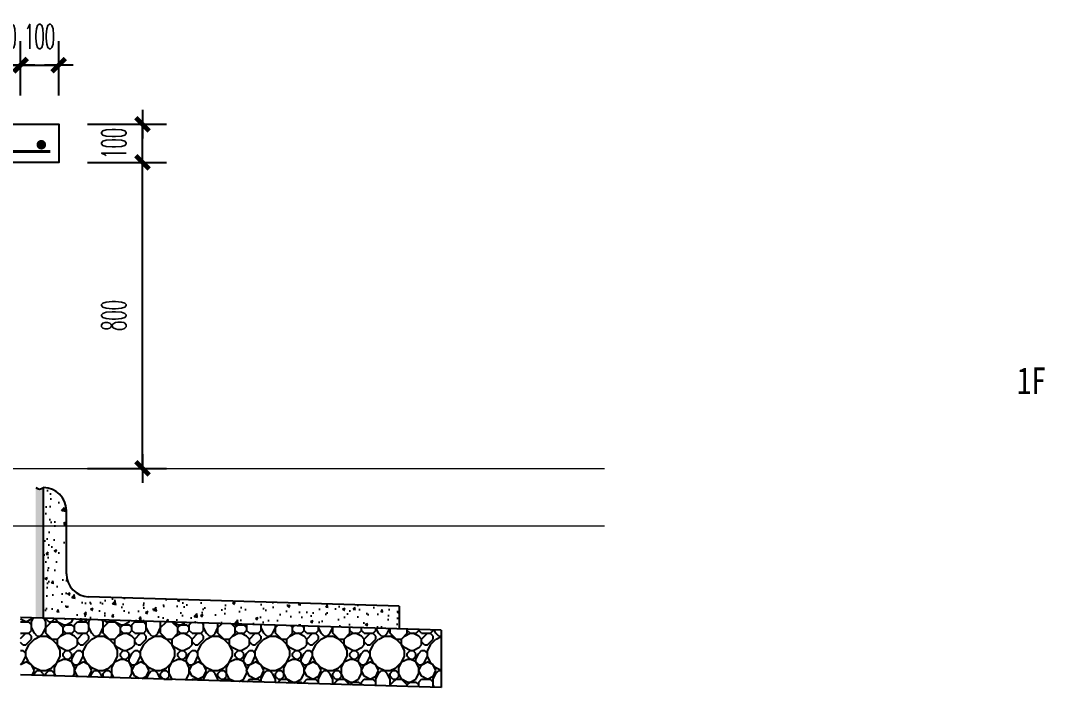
# Model space of a CAD drawing. Extents: x 169490 to 7584583, y -2399407 to 1374371.
# Drawn here: x 775145 to 777823, y 471352 to 473096 of the extents above; entities that cross this region are included whole.
import ezdxf

# ---------------------------------------------------------------- set-up
doc = ezdxf.new("R2010")
doc.units = 0
doc.header["$LTSCALE"] = 100
doc.linetypes.add('ACAD_ISO10W100', pattern=[18.5, 12, -3, 0.5, -3])
doc.linetypes.add('DOTE', pattern=[2.42, 2, -0.2, 0.02, -0.2])
doc.layers.get('0').update_dxf_attribs({"linetype": 'CONTINUOUS'})
doc.layers.get('DEFPOINTS').update_dxf_attribs({"linetype": 'CONTINUOUS'})
for name, color, linetype, lineweight in [('3-大样填充', 8, 'CONTINUOUS', 9), ('DOTE', 147, 'DOTE', 15), ('rein', 10, 'CONTINUOUS', 18)]:
    doc.layers.add(name, color=color, linetype=linetype, lineweight=lineweight)
for name, color, linetype in [('A-LM-HA(填充)', 8, 'CONTINUOUS'), ('A-TEXT(房间)', 243, 'CONTINUOUS'), ('A-WA-M(面层)', 43, 'CONTINUOUS'), ('S-DETL-RBAR', 1, 'CONTINUOUS'), ('TEXT', 7, 'CONTINUOUS'), ('WALL', 7, 'CONTINUOUS'), ('尺寸标注', 3, 'CONTINUOUS')]:
    doc.layers.add(name, color=color, linetype=linetype)
doc.styles.add('DIM_FONT_T3', font='SIMPLEX', dxfattribs={"width": 0.494118, "bigfont": 'GBCBIG'})
doc.styles.add('TSSD_REIN', font='tssdeng.shx', dxfattribs={"width": 0.7, "bigfont": 'hztxt.shx'})
doc.styles.add('黑体', font='simhei.ttf', dxfattribs={"width": 0.7})
doc.dimstyles.new('DIMN100$TCH&&25', dxfattribs={"dimtxt": 63.75, "dimasz": 0.25, "dimexe": 62.5, "dimexo": 75, "dimgap": 43.125, "dimtad": 1, "dimdec": 0, "dimzin": 0, "dimdsep": 46, "dimtxsty": 'DIM_FONT_T3', "dimblk": '_DIMX', "dimcen": 0.09, "dimclrt": 7, "dimadec": 0, "dimazin": 0, "dimtfac": 1, "dimtdec": 0, "dimtix": 1, "dimtmove": 2, "dimatfit": 3, "dimldrblk": '_DIMX', "dimfxl": 10, "dimtolj": 1, "dimtzin": 0, "dimarcsym": 0})

# ---------------------------------------------------------------- blocks, each defined once
blk = doc.blocks.new('_DIMX')
blk.add_line((-150, 0), (150, 0))
at = {"const_width": 50}
blk.add_lwpolyline([(-70, -70), (70, 70)], dxfattribs=at)
blk = doc.blocks.new('*D384')
at = {"layer": 'DEFPOINTS', "color": 0, "transparency": 16777216}
for p in [(775245.4, 472824.8), (775464.5, 472824.8), (775245.4, 472725.1)]:
    blk.add_point(p, dxfattribs=at)
at = {"layer": '尺寸标注', "color": 0, "lineweight": -2, "transparency": 16777216}
for p, q in [((775320.4, 472824.8), (775527, 472824.8)), ((775464.5, 472825), (775464.5, 472825.3)), ((775464.5, 472725.1), (775464.5, 472824.8)), ((775320.4, 472725.1), (775527, 472725.1)), ((775464.5, 472724.8), (775464.5, 472724.6))]:
    blk.add_line(p, q, dxfattribs=at)
at = {"layer": '尺寸标注', "color": 0, "lineweight": -2, "transparency": 16777216, "xscale": 0.25, "yscale": 0.25, "zscale": 0.25}
for p, rotation in [((775464.5, 472824.8), 270), ((775464.5, 472725.1), 90)]:
    blk.add_blockref('_DIMX', p, dxfattribs=dict(at, rotation=rotation))
at = {"layer": '尺寸标注', "color": 7, "transparency": 16777216, "insert": (775389.5, 472774.9), "char_height": 63.75, "attachment_point": 5, "rotation": 90, "style": 'DIM_FONT_T3'}
blk.add_mtext('\\A1;100', dxfattribs=at)
blk = doc.blocks.new('*D385')
at = {"layer": 'DEFPOINTS', "color": 0, "transparency": 16777216}
for p in [(775245.4, 472725.1), (775464.5, 472725.1), (775245.4, 471924.8)]:
    blk.add_point(p, dxfattribs=at)
at = {"layer": '尺寸标注', "color": 0, "lineweight": -2, "transparency": 16777216}
for p, q in [((775320.4, 472725.1), (775527, 472725.1)), ((775464.5, 471925), (775464.5, 472724.8)), ((775320.4, 471924.8), (775527, 471924.8))]:
    blk.add_line(p, q, dxfattribs=at)
at = {"layer": '尺寸标注', "color": 0, "lineweight": -2, "transparency": 16777216, "xscale": 0.25, "yscale": 0.25, "zscale": 0.25}
for p, rotation in [((775464.5, 472725.1), 90), ((775464.5, 471924.8), 270)]:
    blk.add_blockref('_DIMX', p, dxfattribs=dict(at, rotation=rotation))
at = {"layer": '尺寸标注', "color": 7, "transparency": 16777216, "insert": (775389.5, 472324.9), "char_height": 63.75, "attachment_point": 5, "rotation": 90, "style": 'DIM_FONT_T3'}
blk.add_mtext('\\A1;800', dxfattribs=at)
blk = doc.blocks.new('*D386')
at = {"layer": 'DEFPOINTS', "color": 0, "transparency": 16777216}
for p in [(775245.4, 472979.4), (775145.4, 472824.8), (775245.4, 472824.8)]:
    blk.add_point(p, dxfattribs=at)
at = {"layer": '尺寸标注', "color": 0, "lineweight": -2, "transparency": 16777216}
for p, q in [((775145.4, 472899.8), (775145.4, 473041.9)), ((775245.4, 472899.8), (775245.4, 473041.9)), ((775145.1, 472979.4), (775144.9, 472979.4)), ((775145.4, 472979.4), (775245.4, 472979.4)), ((775245.6, 472979.4), (775245.9, 472979.4))]:
    blk.add_line(p, q, dxfattribs=at)
at = {"layer": '尺寸标注', "color": 0, "lineweight": -2, "transparency": 16777216, "xscale": 0.25, "yscale": 0.25, "zscale": 0.25}
blk.add_blockref('_DIMX', (775145.4, 472979.4), dxfattribs=at)
at = {"layer": '尺寸标注', "color": 0, "lineweight": -2, "transparency": 16777216, "xscale": 0.25, "yscale": 0.25, "zscale": 0.25, "rotation": 180}
blk.add_blockref('_DIMX', (775245.4, 472979.4), dxfattribs=at)
at = {"layer": '尺寸标注', "color": 7, "transparency": 16777216, "insert": (775195.4, 473054.4), "char_height": 63.75, "attachment_point": 5, "style": 'DIM_FONT_T3'}
blk.add_mtext('\\A1;100', dxfattribs=at)
blk = doc.blocks.new('qhhhh')
at = {"layer": 'rein', "const_width": 12.5}
for points in [[(5815546.2, -2281230.1, 1), (5815558.7, -2281230.1, 1)], [(5815656.1, -2281230.1, 1), (5815668.6, -2281230.1, 1)], [(5815767.5, -2281230.1, 1), (5815780, -2281230.1, 1)]]:
    blk.add_lwpolyline(points, format="xyb", close=True, dxfattribs=at)
at = {"layer": 'rein', "const_width": 7.5}
blk.add_lwpolyline([(5815537.5, -2281247.9), (5815797.7, -2281247.9)], dxfattribs=at)
at = {"layer": 'TEXT', "color": 7}
for p, q in [((5815414.2, -2281081.8, 0), (5815184.9, -2281081.8, 0)), ((5815546.2, -2281247.9), (5815414.2, -2281081.8, 0))]:
    blk.add_line(p, q, dxfattribs=at)
at = {"layer": 'TEXT', "color": 7, "style": 'TSSD_REIN', "width": 0.7}
for s, p in [('3%%1326', (5815259.9, -2281070.1, 3.7)), ('%%1326@200', (5815200.1, -2281159.3, 3.7))]:
    blk.add_text(s, height=62.5, dxfattribs=at).set_placement(p)
blk = doc.blocks.new('*D687')
at = {"layer": 'DEFPOINTS', "color": 0, "transparency": 16777216}
for p in [(775145.4, 472979.4), (775045.4, 472824.8), (775145.4, 472824.8)]:
    blk.add_point(p, dxfattribs=at)
at = {"layer": '尺寸标注', "color": 0, "lineweight": -2, "transparency": 16777216}
for p, q in [((775045.4, 472899.8), (775045.4, 473041.9)), ((775145.4, 472899.8), (775145.4, 473041.9)), ((775045.1, 472979.4), (775044.9, 472979.4)), ((775045.4, 472979.4), (775145.4, 472979.4)), ((775145.6, 472979.4), (775145.9, 472979.4))]:
    blk.add_line(p, q, dxfattribs=at)
at = {"layer": '尺寸标注', "color": 0, "lineweight": -2, "transparency": 16777216, "xscale": 0.25, "yscale": 0.25, "zscale": 0.25}
blk.add_blockref('_DIMX', (775045.4, 472979.4), dxfattribs=at)
at = {"layer": '尺寸标注', "color": 0, "lineweight": -2, "transparency": 16777216, "xscale": 0.25, "yscale": 0.25, "zscale": 0.25, "rotation": 180}
blk.add_blockref('_DIMX', (775145.4, 472979.4), dxfattribs=at)
at = {"layer": '尺寸标注', "color": 7, "transparency": 16777216, "insert": (775095.4, 473054.4), "char_height": 63.75, "attachment_point": 5, "style": 'DIM_FONT_T3'}
blk.add_mtext('\\A1;100', dxfattribs=at)

msp = doc.modelspace()

# ---------------------------------------------------------------- hatches: boundary and pattern name
at = {"layer": 'A-LM-HA(填充)'}
h = msp.add_hatch(color=256, dxfattribs=at)
h.dxf.hatch_style = 1
edge = h.paths.add_edge_path()
edge.add_arc((775195.4, 471885.9), 15, 228.1963, 311.8037)
edge.add_line((775205.4, 471874.7), (775205.4, 471532.9))
edge.add_line((775205.4, 471532.9), (775185.4, 471533.5))
edge.add_line((775185.4, 471533.5), (775185.4, 471874.7))
h = msp.add_hatch(dxfattribs=at)
h.set_pattern_fill('混凝土', color=256, scale=10, style=0)
h.set_pattern_definition([(50, (113064.545, 2247960.02), (71.7260183, -6.2752135), [7.5, -82.5]), (355, (113064.545, 2247960.02), (-13.8751334, 75.2192134), [6, -66]), (100.4514, (113070.52, 2247959.5), (57.8509382, 68.9439542), [6.374019, -70.1142112]), (46.1842, (113064.545, 2247980.02), (106.724105, -16.5519014), [11.25, -123.75]), (96.6356, (113073.44, 2247978.64), (93.4662706, 97.411787), [9.561029, -105.1713]), (351.1842, (113064.55, 2247980.02), (93.4661945, 97.41186), [9, -99]), (21, (113074.545, 2247975.02), (59.6907052, -40.261889), [7.5, -82.5]), (326, (113074.545, 2247975.02), (24.3315332, 72.5150045), [6, -66]), (71.4514, (113079.52, 2247971.67), (84.0222629, 32.2530497), [6.374019, -70.1142112]), (37.5, (113064.545, 2247960.022), (1.21598553, 33.2893854), [0, -65.2, 0, -67, 0, -66.25]), (7.5, (113064.545, 2247960.022), (26.30695374, 39.4411712), [0, -38.2, 0, -63.7, 0, -25.25]), (327.5, (113042.245, 2247960.022), (53.3822436, -2.25548717), [0, -25, 0, -78, 0, -103.5]), (317.5, (113032.245, 2247960.02), (58.3186169, 10.0104982), [0, -32.5, 0, -51.8, 0, -73.5])])
edge = h.paths.add_edge_path()
edge.add_arc((775205.4, 471814.7), 60, 360, 450, ccw=False)
edge.add_line((775265.4, 471814.7), (775265.4, 471649.1))
edge.add_arc((775325.4, 471649.1), 60, 540, 628.2816)
edge.add_line((775323.6, 471589.1), (776135.4, 471564.7))
edge.add_line((776135.4, 471564.7), (776135.4, 471505))
edge.add_line((776135.4, 471505), (775205.4, 471532.9))
edge.add_line((775205.4, 471532.9), (775205.4, 471874.7))
h = msp.add_hatch(dxfattribs=at)
h.set_pattern_fill('卵石砌体', color=256, scale=20, style=0)
h.set_pattern_definition([(0, (-155035.78, 2341198.37), (0, 150), [7.5, -22.5, 7.5, -112.5]), (0, (-154998.28, 2341213.37), (0, 150), [7.5, -142.5]), (0, (-155073.28, 2341228.37), (0, 150), [15, -135]), (0, (-155110.78, 2341235.87), (0, 150), [22.5, -127.5]), (0, (-155035.78, 2341243.37), (0, 150), [15, -15, 22.5, -97.5]), (0, (-155043.28, 2341265.87), (0, 150), [22.5, -127.5]), (0, (-155080.78, 2341273.37), (0, 150), [22.5, -52.5, 22.5, -52.5]), (0, (-155110.78, 2341295.87), (0, 150), [22.5, -7.5, 7.5, -112.5]), (0, (-155013.28, 2341310.87), (0, 150), [7.5, -142.5]), (0, (-155043.28, 2341325.87), (0, 150), [15, -135]), (90, (-155140.78, 2341333.37), (-150, 9e-15), [15, -135]), (90, (-155125.78, 2341228.37), (-150, 9e-15), [7.5, -15, 22.5, -105]), (90, (-155088.28, 2341243.37), (-150, 9e-15), [30, -7.5, 7.5, -105]), (90, (-155065.78, 2341280.87), (-150, 9e-15), [22.5, -127.5]), (90, (-155058.28, 2341213.37), (-150, 9e-15), [15, -135]), (90, (-155050.78, 2341333.37), (-150, 9e-15), [15, -135]), (90, (-155043.28, 2341243.37), (-150, 9e-15), [15, -75, 7.5, -52.5]), (90, (-155020.78, 2341318.37), (-150, 9e-15), [7.5, -7.5, 7.5, -127.5]), (90, (-155013.28, 2341250.87), (-150, 9e-15), [15, -22.5, 15, -97.5]), (90, (-155005.78, 2341213.37), (-150, 9e-15), [15, -135]), (45, (-155133.28, 2341213.37), (9e-15, 150), [21.21315, -42.426404, 31.8198, -116.672678]), (45, (-155140.78, 2341213.37), (9e-15, 150), [21.213203, -190.91883]), (45, (-155058.28, 2341228.37), (9e-15, 150), [21.213203, -190.91883]), (45, (-155073.28, 2341303.37), (9e-15, 150), [21.213203, -190.91883]), (45, (-155005.78, 2341228.37), (9e-15, 150), [21.213203, -190.91883]), (45, (-155133.28, 2341243.37), (9e-15, 150), [10.606602, -201.52542]), (45, (-155118.28, 2341288.37), (9e-15, 150), [10.606602, -201.52542]), (45, (-155103.28, 2341235.87), (9e-15, 150), [10.606602, -201.52542]), (45, (-155088.28, 2341288.37), (9e-15, 150), [10.606602, -201.52542]), (45, (-155043.28, 2341258.37), (9e-15, 150), [10.606602, -201.52542]), (45, (-155043.28, 2341340.87), (9e-15, 150), [10.606602, -201.52542]), (45, (-155028.28, 2341325.87), (9e-15, 150), [10.606602, -201.52542]), (45, (-155020.78, 2341243.37), (9e-15, 150), [10.606602, -201.52542]), (45, (-155013.28, 2341205.87), (9e-15, 150), [10.606602, -201.52542]), (45, (-155013.28, 2341265.87), (9e-15, 150), [10.606602, -201.52542]), (45, (-155013.28, 2341340.87), (9e-15, 150), [10.606602, -201.52542]), (45, (-155005.78, 2341310.87), (9e-15, 150), [10.606602, -201.52542]), (135, (-155035.78, 2341325.87), (-150, 9e-15), [10.606602, -201.52542]), (135, (-155020.78, 2341340.87), (-150, 9e-15), [10.606602, -201.52542]), (135, (-155013.28, 2341310.87), (-150, 9e-15), [10.606602, -201.52542]), (135, (-154990.78, 2341340.87), (-150, 9e-15), [10.606602, -201.52542]), (135, (-155065.78, 2341288.37), (-150, 9e-15), [10.606602, -201.52542]), (135, (-155080.78, 2341273.37), (-150, 9e-15), [10.606602, -201.52542]), (135, (-155125.78, 2341235.87), (-150, 9e-15), [10.606602, -201.52542]), (135, (-155110.78, 2341235.87), (-150, 9e-15), [10.606602, -201.52542]), (135, (-155095.78, 2341288.37), (-150, 9e-15), [10.606602, -201.52542]), (135, (-155125.78, 2341265.87), (-150, 9e-15), [10.606602, -201.52542]), (135, (-155035.78, 2341243.37), (-150, 9e-15), [10.606602, -201.52542]), (135, (-155013.28, 2341258.37), (-150, 9e-15), [10.606602, -201.52542]), (135, (-155005.78, 2341228.37), (-150, 9e-15), [10.606602, -201.52542]), (135, (-155005.78, 2341243.37), (-150, 9e-15), [10.606602, -201.52542]), (135, (-154998.28, 2341213.37), (-150, 9e-15), [10.606602, -201.52542]), (135, (-155118.28, 2341303.37), (-150, 9e-15), [21.213203, -190.91883]), (135, (-155043.28, 2341258.37), (-150, 9e-15), [21.213203, -190.91883]), (135, (-155050.78, 2341205.87), (-150, 9e-15), [53.033008, -159.099024]), (26.5650512, (-155140.78, 2341273.37), (149.9999994, 1.2e-06), [16.77, -318.64018]), (26.5650512, (-155118.28, 2341228.37), (149.9999994, 1.2e-06), [16.77, -318.64018]), (26.5650512, (-155088.28, 2341295.87), (149.9999994, 1.2e-06), [16.77, -318.64018]), (26.5650512, (-155028.28, 2341198.37), (149.9999994, 1.2e-06), [16.77, -318.64018]), (26.5650512, (-155050.78, 2341235.87), (149.9999994, 1.2e-06), [16.77, -318.64018]), (26.5650512, (-155035.78, 2341265.87), (149.9999994, 1.2e-06), [16.77, -318.64018]), (26.5650512, (-155058.28, 2341318.37), (149.9999994, 1.2e-06), [16.77, -318.64018]), (26.5650512, (-155005.78, 2341310.87), (149.9999994, 1.2e-06), [16.77, -318.64018]), (63.4349488, (-155125.78, 2341273.37), (1e-07, 150), [16.77, -318.64018]), (63.4349488, (-155125.78, 2341280.87), (1e-07, 150), [16.77, -318.64018]), (63.4349488, (-155065.78, 2341303.37), (1e-07, 150), [33.54, -301.87018]), (63.4349488, (-155013.28, 2341295.87), (1e-07, 150), [16.77, -318.64018]), (63.4349488, (-155020.78, 2341273.37), (1e-07, 150), [16.77, -318.64018]), (63.4349488, (-155095.78, 2341243.37), (1e-07, 150), [16.77, -318.64018]), (63.4349488, (-155020.78, 2341325.87), (1e-07, 150), [16.77, -318.64018]), (63.4349488, (-154998.28, 2341318.37), (1e-07, 150), [16.77, -318.64018]), (116.5650512, (-155133.28, 2341318.37), (-1.2e-06, 149.9999994), [16.77, -318.64018]), (116.5650512, (-155050.78, 2341198.37), (-1.2e-06, 149.9999994), [16.77, -318.64018]), (116.5650512, (-155118.28, 2341295.87), (-1.2e-06, 149.9999994), [16.77, -318.64018]), (116.5650512, (-155005.78, 2341280.87), (-1.2e-06, 149.9999994), [16.77, -318.64018]), (116.5650512, (-155058.28, 2341273.37), (-1.2e-06, 149.9999994), [16.77, -318.64018]), (116.5650512, (-155013.28, 2341303.37), (-1.2e-06, 149.9999994), [16.77, -318.64018]), (116.5650512, (-155088.28, 2341273.37), (-1.2e-06, 149.9999994), [16.77, -318.64018]), (116.5650512, (-155118.28, 2341243.37), (-1.2e-06, 149.9999994), [16.77, -318.64018]), (153.4349488, (-155125.78, 2341310.87), (-150, 1e-07), [16.77, -318.64018]), (153.4349488, (-155073.28, 2341228.37), (-150, 1e-07), [16.77, -318.64018]), (153.4349488, (-155103.28, 2341295.87), (-150, 1e-07), [16.77, -318.64018]), (153.4349488, (-155013.28, 2341235.87), (-150, 1e-07), [16.77, -318.64018]), (153.4349488, (-155035.78, 2341198.37), (-150, 1e-07), [16.77, -318.64018]), (153.4349488, (-155020.78, 2341318.37), (-150, 1e-07), [16.77, -318.64018]), (153.4349488, (-155043.28, 2341265.87), (-150, 1e-07), [16.77, -318.64018]), (153.4349488, (-155125.78, 2341310.87), (-150, 1e-07), [16.77, -318.64018]), (153.4349488, (-154990.78, 2341273.37), (-150, 1e-07), [16.77, -318.64018]), (243.4349488, (-155133.28, 2341213.37), (-1e-07, -150), [16.77, -318.64018])])
h.paths.add_polyline_path([(776245.4, 471501.7), (776245.4, 471351.7), (775145.4, 471384.7), (775145.4, 471533.8)])

# ---------------------------------------------------------------- linework, layer by layer
at = {"layer": '3-大样填充'}
msp.add_lwpolyline([(775265.4, 471774.8), (776145.4, 471774.8)], dxfattribs=at)
at = {"layer": 'A-WA-M(面层)'}
for points in [[(775205.4, 471532.9), (775205.4, 471874.7)], [(775265.4, 471649.1), (775265.4, 471814.7)], [(776135.4, 471564.7), (775323.6, 471589.1)], [(776135.4, 471564.7), (776135.4, 471505)], [(776245.4, 471501.7), (775145.4, 471534.7)], [(776245.4, 471501.7), (776245.4, 471351.7)], [(776245.4, 471351.7), (775145.4, 471384.7)]]:
    msp.add_lwpolyline(points, dxfattribs=at)
for centre, radius, start, end in [((775195.4, 471885.9), 15, 228.1963, 311.8037), ((775205.4, 471814.7), 60, 0, 90), ((775325.4, 471649.1), 60, 180, 268.2816)]:
    msp.add_arc(centre, radius, start, end, dxfattribs=at)
at = {"layer": 'DOTE', "linetype": 'ACAD_ISO10W100', "ltscale": 100}
for p, q in [((772981.8, 471924.8), (776672.5, 471924.8)), ((772981.8, 471774.8), (776672.5, 471774.8))]:
    msp.add_line(p, q, dxfattribs=at)
at = {"layer": 'WALL'}
msp.add_lwpolyline([(774945.4, 472825.1), (775245.4, 472825.1), (775245.4, 472725.1), (775145.4, 472725.1), (775145.4, 472725.1), (774945.4, 472725.1)], close=True, dxfattribs=at)

# ---------------------------------------------------------------- block references
at = {"layer": 'S-DETL-RBAR'}
msp.add_blockref('qhhhh', (-5040573.9, 2754001.4), dxfattribs=at)

# ---------------------------------------------------------------- texts
at = {"layer": 'A-TEXT(房间)', "style": '黑体', "width": 0.8}
msp.add_text('1F', height=70, dxfattribs=at).set_placement((777750.7, 472119.3))

# ---------------------------------------------------------------- dimensions: what is measured, and where the dimension line sits
at = {"layer": '尺寸标注'}
for p1, p2, distance, picture, middle in [((775045.4, 472824.8), (775145.4, 472824.8), 154.7, '*D687', (775095.4, 473054.4)), ((775145.4, 472824.8), (775245.4, 472824.8), 154.7, '*D386', (775195.4, 473054.4)), ((775245.4, 472725.1), (775245.4, 472824.8), -219.1, '*D384', (775389.5, 472774.9)), ((775245.4, 471924.8), (775245.4, 472725.1), -219.1, '*D385', (775389.5, 472324.9))]:
    dim = msp.add_aligned_dim(p1=p1, p2=p2, distance=distance, dimstyle='DIMN100$TCH&&25', dxfattribs=at)
    dim.commit()
    dim.dimension.update_dxf_attribs({"geometry": picture, "text_midpoint": middle})

doc.saveas('drawing.dxf')
